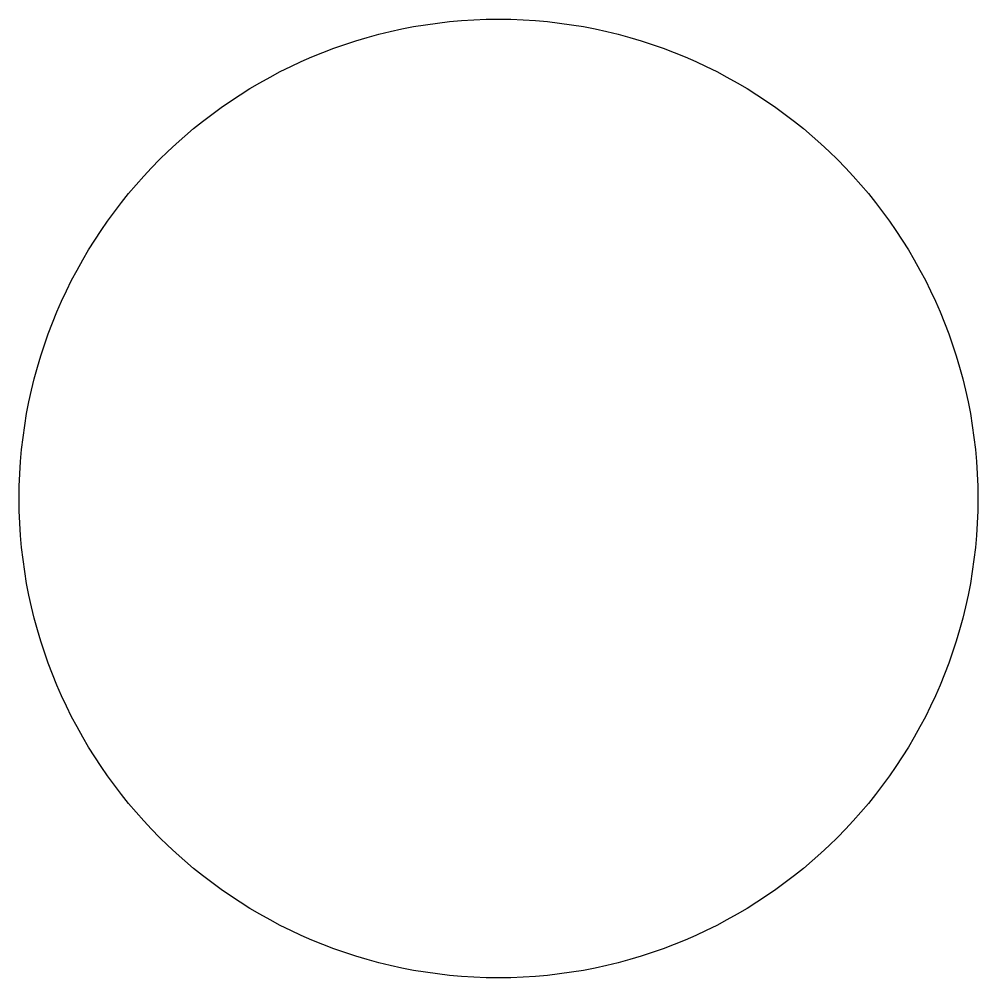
# Model space of a CAD drawing. Extents: x 0 to 310, y 0 to 310.
import ezdxf

# ---------------------------------------------------------------- set-up
doc = ezdxf.new("R2010")
doc.units = 0
doc.layers.get('0').update_dxf_attribs({"color": 2, "linetype": 'CONTINUOUS'})

msp = doc.modelspace()

# ---------------------------------------------------------------- linework, layer by layer
at = {"color": 2, "linetype": 'CONTINUOUS'}
msp.add_lwpolyline([(0, 155, -1), (310, 155, -1)], format="xyb", close=True, dxfattribs=at)

doc.saveas('drawing.dxf')
